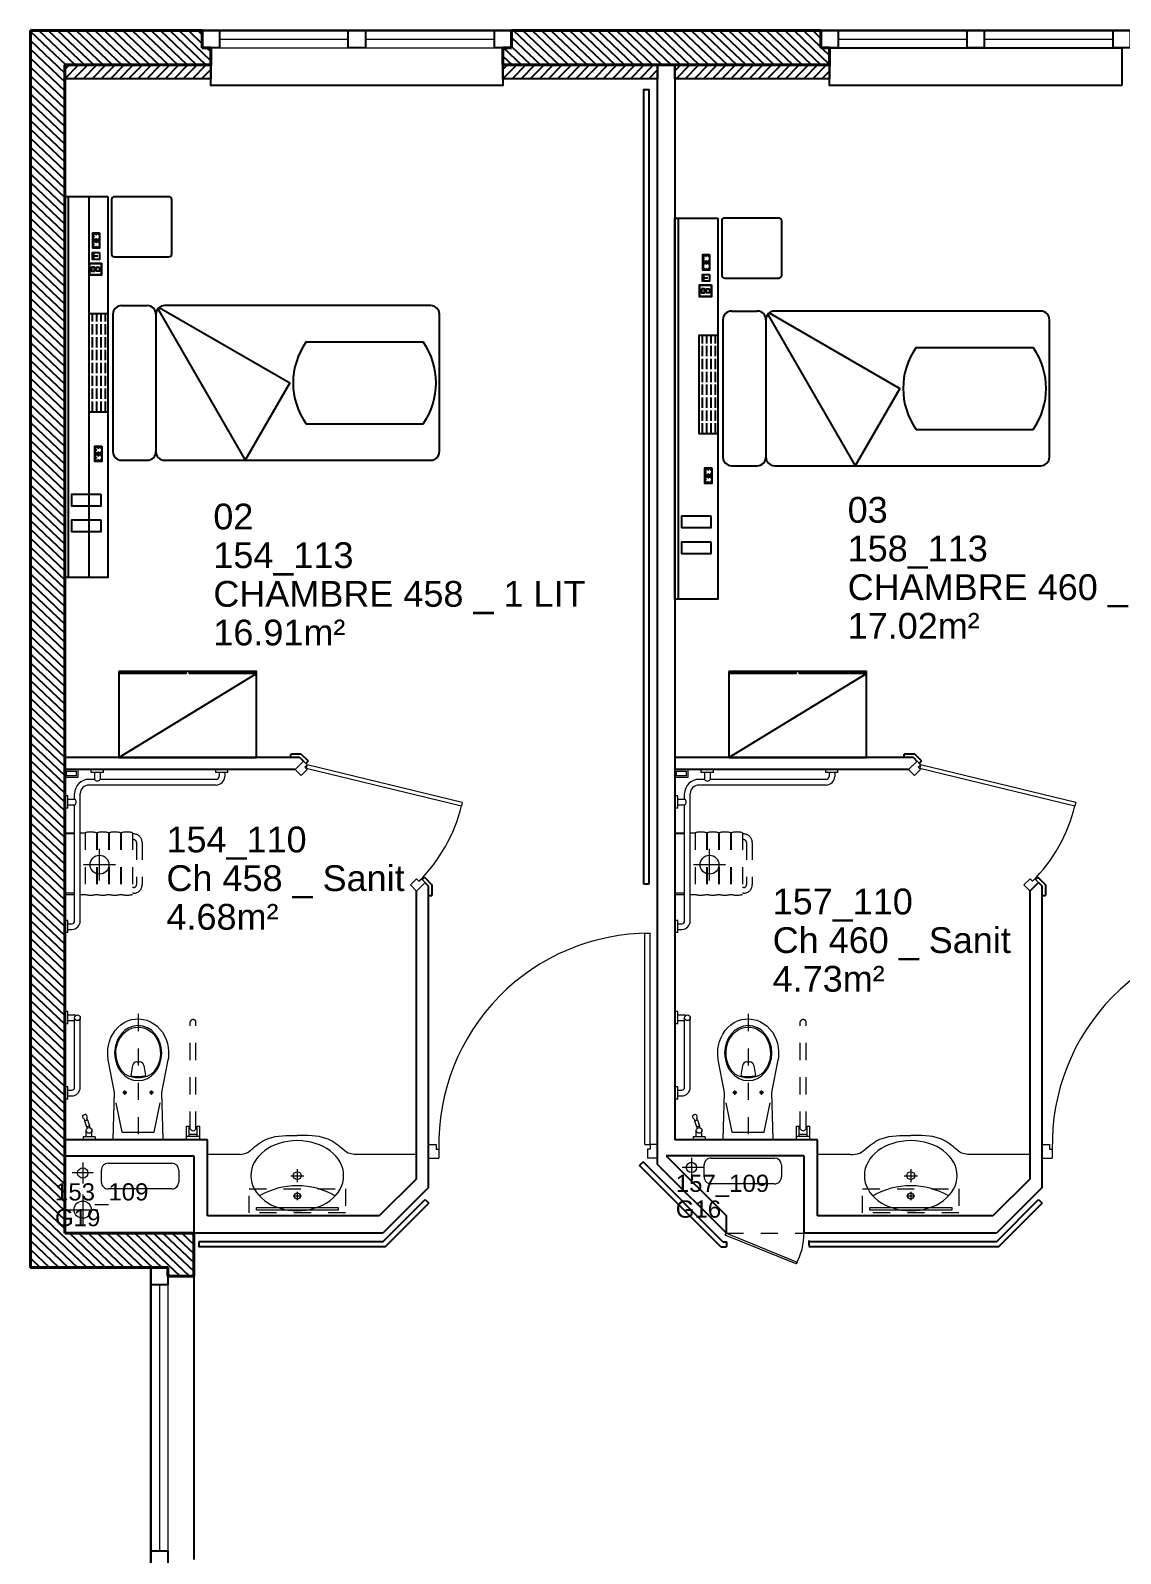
# Model space of a CAD drawing. Header units: metres. Extents: x -8 to 211, y -5 to 116.
# Drawn here: x 152.5 to 158.84, y 107.08 to 115.95 of the extents above; entities that cross this region are included whole.
import ezdxf

# ---------------------------------------------------------------- set-up
doc = ezdxf.new("R2010")
doc.units = ezdxf.units.M
doc.header["$LTSCALE"] = 0.6
doc.header["$MEASUREMENT"] = 0
for name, pattern in [('CACHÉ', [0.25, 0.125, -0.125]), ('CONTINU', [0]), ('HIDDEN2', [0.1875, 0.125, -0.0625])]:
    doc.linetypes.add(name, pattern=pattern)
doc.layers.get('0').update_dxf_attribs({"linetype": 'CONTINUOUS'})
for name, color, linetype in [('009 main courante', 181, 'CONTINUOUS'), ('400 Lits', 150, 'CONTINUOUS'), ('A_EQMP', 142, 'CONTINUOUS'), ('A_Etiqu_Gaine', 8, 'CONTINUOUS'), ('A_Etiqu_Gaine_ancien', 8, 'CONTINUOUS'), ('A_Etiqu_Gaine_code', 8, 'CONTINUOUS'), ('A_Etiqu_Local', 8, 'CONTINUOUS'), ('A_Etiqu_Local_ancien', 8, 'CONTINUOUS'), ('A_HACH_CLOIS', 7, 'CONTINU'), ('A_HACH_STRUC', 7, 'CONTINUOUS'), ('A_MUR_CLOIS', 8, 'CONTINU'), ('A_MURS_ALÈG', 7, 'CONTINU')]:
    doc.layers.add(name, color=color, linetype=linetype)
for name, color, linetype, lineweight in [('A_CHASS', 4, 'CONTINU', 0), ('A_MURS_STRU', 7, 'CONTINU', 40), ('A_PORTE', 8, 'CONTINU', 0), ('A_SANI', 5, 'CONTINU', 0), ('CONTOUR', 54, 'CONTINUOUS', 30)]:
    doc.layers.add(name, color=color, linetype=linetype, lineweight=lineweight)
doc.styles.add('Attribut', font='arial.ttf')

# ---------------------------------------------------------------- blocks, each defined once
blk = doc.blocks.new('A_Etiqu_Local')
at = {"style": 'Attribut', "flags": 1}
for tag, p in [('CODE_HOPITAL', (-0.4463, 1.632)), ('CODE_SITE', (-0.4463, 1.407)), ('CODE_BATIMENT', (-0.4463, 1.182)), ('CODE_SECTEUR', (-0.4463, 0.957)), ('CODE_ETAGE', (-0.4463, 0.732)), ('NOM_NORMALISE', (-0.4463, -0.843)), ('SECTEUR_ACTIVITE', (-0.4463, -1.068)), ('SOUS_SECTEUR_ACTIVITE', (-0.4463, -1.293)), ('VOLUME', (-0.4463, -1.518)), ('SERVICE', (-0.4463, -1.743)), ('CODE_UG', (-0.4463, -1.968)), ('CODE_UA', (-0.4463, -2.193)), ('CODE_POLE', (-0.4463, -2.418)), ('OCCUPANT_EXTERNE', (-0.4463, -2.643)), ('DISPONIBILITE', (-0.4463, -2.868)), ('ACCES_HANDICAPES', (-0.4463, -3.093)), ('NATURE_SOL', (-0.4463, -3.318)), ('RISQUE_LABORATOIRE', (-0.4463, -3.543)), ('AMIANTE', (-0.4463, -3.768))]:
    blk.add_attdef(tag, p, '', height=0.15, dxfattribs=at)
at = {"layer": 'A_Etiqu_Local', "style": 'Attribut'}
for tag, p in [('CODE_PIECE', (-0.4463, 0.282)), ('NOM_USAGE', (-0.4463, 0.057)), ('SURFACE', (-0.4463, -0.168))]:
    blk.add_attdef(tag, p, '', height=0.15, dxfattribs=at)
at = {"layer": 'A_Etiqu_Local_ancien', "style": 'Attribut'}
blk.add_attdef('CODE_PIECE_ANCIEN', (-0.4463, 0.507), '', height=0.15, dxfattribs=at)
blk = doc.blocks.new('A_Etiqu_Gaine')
at = {"style": 'Attribut', "flags": 1}
for tag, p in [('CODE_HOPITAL', (-0.4323, 0.8651)), ('CODE_SITE', (-0.4323, 0.7151)), ('CODE_BATIMENT', (-0.4323, 0.5651)), ('CODE_SECTEUR', (-0.4323, 0.4151)), ('CODE_ETAGE', (-0.4323, 0.2651)), ('NOM_NORMALISE', (-0.4323, -0.3349)), ('SECTEUR_ACTIVITE', (-0.4323, -0.4849)), ('SOUS_SECTEUR_ACTIVITE', (-0.4323, -0.6349)), ('SURFACE', (-0.4323, -0.7849)), ('CODE_UG', (-0.4323, -0.9349)), ('CODE_POLE', (-0.4323, -1.0849)), ('AMIANTE', (-0.4323, -1.2349))]:
    blk.add_attdef(tag, p, '', height=0.1, dxfattribs=at)
at = {"layer": 'A_Etiqu_Gaine', "style": 'Attribut'}
blk.add_attdef('NOM_USAGE', (-0.4323, -0.1849), '', height=0.1, dxfattribs=at)
at = {"layer": 'A_Etiqu_Gaine_ancien', "style": 'Attribut'}
blk.add_attdef('CODE_PIECE_ANCIEN', (-0.4323, 0.1151), '', height=0.1, dxfattribs=at)
at = {"layer": 'A_Etiqu_Gaine_code', "style": 'Attribut'}
blk.add_attdef('CODE_PIECE', (-0.4323, -0.0349), '', height=0.1, dxfattribs=at)

msp = doc.modelspace()

# ---------------------------------------------------------------- hatches: boundary and pattern name
at = {"layer": 'A_EQMP'}
h = msp.add_hatch(dxfattribs=at)
h.set_pattern_fill('ACAD_ISO02W100', color=8, scale=0.005, angle=270, style=0)
h.set_pattern_definition([(270, (153.283713, 117.387087), (-0.025, 5e-18), [0.06, -0.015])])
h.paths.add_polyline_path([(152.8395, 113.7276), (152.8395, 114.2976), (152.9495, 114.2976), (152.9495, 113.7276)])
h = msp.add_hatch(dxfattribs=at)
h.set_pattern_fill('ACAD_ISO02W100', color=8, scale=0.005, angle=270, style=0)
h.set_pattern_definition([(270, (156.833712, 117.25997), (-0.025, 5e-18), [0.06, -0.015])])
h.paths.add_polyline_path([(156.3895, 113.6004), (156.3895, 114.1704), (156.4995, 114.1704), (156.4995, 113.6004)])
at = {"layer": 'A_HACH_CLOIS'}
h = msp.add_hatch(dxfattribs=at)
h.set_pattern_fill('ANSI31', color=8, scale=0.3, style=0)
h.set_pattern_definition([(45, (152.699533, 115.665665), (-0.0265165, 0.0265165), [])])
h.paths.add_polyline_path([(153.5493, 115.7457), (152.6995, 115.7457), (152.6995, 115.6657), (153.5493, 115.6657)])
h = msp.add_hatch(dxfattribs=at)
h.set_pattern_fill('ANSI31', color=8, scale=0.3, style=0)
h.set_pattern_definition([(45, (155.24932, 115.665665), (-0.0265165, 0.0265165), [])])
h.paths.add_polyline_path([(156.1495, 115.7457), (155.2493, 115.7457), (155.2493, 115.6657), (156.1495, 115.6657)])
h.paths.add_polyline_path([(157.15, 115.7457), (156.2498, 115.7457), (156.2498, 115.6657), (157.15, 115.6657)])
at = {"layer": 'A_HACH_STRUC', "linetype": 'Continuous'}
h = msp.add_hatch(dxfattribs=at)
h.set_pattern_fill('ANSI31', color=8, scale=0.3, angle=-88.5553, style=0)
h.set_pattern_definition([(316.4447, (152.499533, 108.696184), (0.02583954, 0.02717661), [])])
h.paths.add_polyline_path([(152.6995, 115.7457), (153.5493, 115.7457), (153.5493, 115.8457), (153.4993, 115.8457), (153.4993, 115.9462), (152.4995, 115.9462), (152.4995, 108.7462), (153.1999, 108.7462), (153.1999, 108.7462), (153.2999, 108.7462), (153.2999, 108.6962), (153.4495, 108.6962), (153.4495, 108.9462), (152.6995, 108.9462)])
h = msp.add_hatch(dxfattribs=at)
h.set_pattern_fill('ANSI31', color=8, scale=0.3, angle=-88.5553, style=0)
h.set_pattern_definition([(316.4447, (155.249036, 115.74566), (0.02583954, 0.0271766), [])])
h.paths.add_polyline_path([(157.1, 115.9457), (155.2993, 115.9457), (155.2993, 115.8457), (155.249, 115.8457), (155.249, 115.7457), (157.15, 115.7457), (157.15, 115.8457), (157.1, 115.8457)])

# ---------------------------------------------------------------- linework, layer by layer
at = {"layer": '009 main courante', "color": 8, "linetype": 'Continuous'}
for p, q in [((156.099, 110.978), (156.069, 110.978)), ((156.043, 109.3396), (156.0642, 109.3608)), ((156.5164, 108.8662), (156.043, 109.3396)), ((156.5289, 108.8962), (156.0642, 109.3608)), ((154.5507, 108.8962), (154.7958, 109.1414)), ((154.7958, 109.1414), (154.8171, 109.1202)), ((158.1209, 108.8962), (158.3661, 109.1414)), ((158.3661, 109.1414), (158.3873, 109.1202)), ((154.5631, 108.8662), (154.8171, 109.1202)), ((158.1334, 108.8662), (158.3873, 109.1202)), ((153.48, 108.8962), (153.4799, 108.8662)), ((154.5507, 108.8962), (153.48, 108.8962)), ((156.5289, 108.8962), (156.5495, 108.8962)), ((156.5495, 108.8962), (156.5495, 108.8662)), ((157.03, 108.9042), (157.0299, 108.8742)), ((158.1209, 108.8962), (157.03, 108.8962)), ((154.5631, 108.8662), (153.4799, 108.8662)), ((156.5164, 108.8662), (156.5495, 108.8662)), ((158.1334, 108.8662), (157.0299, 108.8662))]:
    msp.add_line(p, q, dxfattribs=at)
for points in [[(155.2493, 115.8457), (155.2493, 115.6257), (153.5493, 115.6257), (153.5493, 115.8457)], [(156.069, 110.978), (156.069, 115.6031), (156.099, 115.6031), (156.099, 110.978)]]:
    msp.add_lwpolyline(points, dxfattribs=at)
msp.add_lwpolyline([(158.85, 115.6257), (157.15, 115.6257), (157.15, 115.8457), (158.85, 115.8457)], close=True, dxfattribs=at)
at = {"layer": '400 Lits', "color": 8, "linetype": 'Continuous'}
for p, q in [((152.9794, 114.2949), (152.9794, 113.4949)), ((153.0294, 114.3449), (153.1794, 114.3449)), ((153.2294, 114.2949), (153.2294, 113.4949)), ((153.2294, 114.2949), (153.2294, 113.4949)), ((153.2294, 114.2949), (153.2294, 113.4949)), ((153.2403, 114.326), (153.7491, 113.4449)), ((153.2483, 114.334), (154.0089, 113.8948)), ((154.8294, 114.3449), (153.2792, 114.3449)), ((154.8794, 113.4949), (154.8794, 114.2949)), ((156.5796, 114.3131), (156.7295, 114.3131)), ((156.7904, 114.2942), (157.2992, 113.4131)), ((156.7984, 114.3022), (157.559, 113.8631)), ((158.3795, 114.3131), (156.8293, 114.3131)), ((156.5296, 114.2631), (156.5296, 113.4631)), ((156.7795, 114.2631), (156.7796, 113.4631)), ((156.7796, 114.2631), (156.7796, 113.4631)), ((156.7796, 114.2631), (156.7796, 113.4631)), ((158.4295, 113.4631), (158.4296, 114.2631)), ((154.1034, 114.1334), (154.7849, 114.1334)), ((157.6535, 114.1016), (158.3351, 114.1016)), ((154.0089, 113.8948), (153.7491, 113.4449)), ((157.559, 113.8631), (157.2992, 113.4131)), ((154.1034, 113.6563), (154.7849, 113.6563)), ((157.6535, 113.6245), (158.3351, 113.6245)), ((153.0294, 113.4449), (153.1794, 113.4449)), ((153.2792, 113.4449), (154.8294, 113.4449)), ((156.5796, 113.4131), (156.7295, 113.4131)), ((156.8293, 113.4131), (158.3795, 113.4131))]:
    msp.add_line(p, q, dxfattribs=at)
for centre, radius, start, end in [((153.0294, 114.2949), 0.05, 90.00177, 180.00166), ((153.1794, 114.2949), 0.05, 359.99834, 89.99823), ((153.2794, 114.2949), 0.05, 90.00177, 180.00166), ((154.8294, 114.2949), 0.05, 0.00168, 90.00176), ((156.5796, 114.2631), 0.05, 90.00177, 180.00166), ((156.7295, 114.2631), 0.05, 359.99834, 89.99823), ((156.8296, 114.2631), 0.05, 90.00177, 180.00166), ((158.3796, 114.2631), 0.05, 0.00168, 90.00176), ((154.4441, 113.8949), 0.416, 145.00777, 214.99254), ((154.4441, 113.8949), 0.416, 325.00791, 34.99193), ((157.9943, 113.8631), 0.416, 145.00777, 214.99254), ((157.9943, 113.8631), 0.416, 325.00791, 34.99193), ((153.0294, 113.4949), 0.05, 180.00168, 270.00176), ((153.1794, 113.4949), 0.05, 269.99824, 359.99832), ((153.2794, 113.4949), 0.05, 180.00168, 270.00176), ((154.8294, 113.4949), 0.05, 270.00168, 0.00176), ((156.5796, 113.4631), 0.05, 180.00225, 270.00233), ((156.7295, 113.4631), 0.05, 269.99824, 359.99832), ((156.8296, 113.4631), 0.05, 180.00225, 270.00233), ((158.3795, 113.4631), 0.05, 270.00168, 0.00176)]:
    msp.add_arc(centre, radius, start, end, dxfattribs=at)
at = {"layer": 'A_CHASS', "color": 8, "linetype": 'Continuous'}
for p, q in [((155.1993, 115.9456), (153.5993, 115.9457)), ((153.5993, 115.8957), (154.3493, 115.8957)), ((154.4493, 115.8957), (155.1993, 115.8957)), ((158.8, 115.9457), (157.2, 115.9457)), ((157.2, 115.8957), (157.95, 115.8957)), ((158.05, 115.8957), (158.8, 115.8957)), ((153.5993, 115.8457), (155.1993, 115.8457)), ((157.2, 115.8457), (158.8, 115.8457)), ((153.1999, 108.6462), (153.1999, 106.9962)), ((153.2499, 108.6462), (153.2499, 107.0962)), ((153.2999, 108.6462), (153.2999, 107.0962))]:
    msp.add_line(p, q, dxfattribs=at)
at = {"layer": 'A_EQMP', "color": 8}
for p, q in [((152.7195, 114.9804), (152.7195, 112.7632)), ((152.8395, 114.9804), (152.8395, 112.7632)), ((156.2695, 114.8533), (156.2695, 112.6361)), ((152.8619, 114.7238), (152.9019, 114.7238)), ((152.8668, 114.6499), (152.8668, 114.6165)), ((156.4119, 114.5967), (156.4519, 114.5967)), ((156.4168, 114.5227), (156.4168, 114.4894)), ((152.8745, 113.4821), (152.9145, 113.4821)), ((156.4245, 113.3549), (156.4645, 113.3549)), ((153.0143, 111.7146), (153.8143, 112.2046)), ((156.5643, 111.7146), (157.3643, 112.2046))]:
    msp.add_line(p, q, dxfattribs=at)
for points in [[(152.9495, 114.9804), (152.9495, 112.7632), (152.6995, 112.7632), (152.6995, 114.9804)], [(156.4995, 114.8533), (156.4995, 112.6361), (156.2495, 112.6361), (156.2495, 114.8533)], [(152.9019, 114.7688), (152.9019, 114.6788), (152.8619, 114.6788), (152.8619, 114.7688)], [(152.9011, 114.6537), (152.9011, 114.6137), (152.8611, 114.6137), (152.8611, 114.6537)], [(156.4519, 114.6417), (156.4519, 114.5517), (156.4119, 114.5517), (156.4119, 114.6417)], [(152.9134, 114.5926), (152.9134, 114.5226), (152.8434, 114.5226), (152.8434, 114.5926)], [(152.9114, 114.5906), (152.9114, 114.5246), (152.8454, 114.5246), (152.8454, 114.5906)], [(152.8556, 114.5689), (152.8556, 114.5462), (152.8729, 114.5462), (152.8729, 114.5689)], [(152.9012, 114.5689), (152.9012, 114.5462), (152.884, 114.5462), (152.884, 114.5689)], [(156.4634, 114.4654), (156.4634, 114.3954), (156.3934, 114.3954), (156.3934, 114.4654)], [(156.4614, 114.4634), (156.4614, 114.3974), (156.3954, 114.3974), (156.3954, 114.4634)], [(156.4511, 114.5266), (156.4511, 114.4866), (156.4111, 114.4866), (156.4111, 114.5266)], [(156.4056, 114.4417), (156.4056, 114.4191), (156.4229, 114.4191), (156.4229, 114.4417)], [(156.4512, 114.4417), (156.4512, 114.4191), (156.434, 114.4191), (156.434, 114.4417)], [(152.9145, 113.5271), (152.9145, 113.4371), (152.8745, 113.4371), (152.8745, 113.5271)], [(156.4645, 113.3999), (156.4645, 113.3099), (156.4245, 113.3099), (156.4245, 113.3999)], [(152.9095, 113.2481), (152.9095, 113.1781), (152.7395, 113.1781), (152.7395, 113.2481)], [(152.9095, 113.0981), (152.9095, 113.0281), (152.7395, 113.0281), (152.7395, 113.0981)], [(156.4595, 113.1209), (156.4595, 113.0509), (156.2895, 113.0509), (156.2895, 113.1209)], [(156.4595, 112.9709), (156.4595, 112.9009), (156.2895, 112.9009), (156.2895, 112.9709)], [(153.0143, 112.2146), (153.0143, 111.7146), (153.8143, 111.7146), (153.8143, 112.2146)], [(156.5643, 112.2146), (156.5643, 111.7146), (157.3643, 111.7146), (157.3643, 112.2146)]]:
    msp.add_lwpolyline(points, close=True, dxfattribs=at)
for points in [[(153.3213, 114.6462), (153.3213, 114.9609, 0.414214), (153.3037, 114.9786), (152.9889, 114.9786, 0.414214), (152.9713, 114.9609), (152.9713, 114.6462, 0.414214), (152.9889, 114.6286), (153.3037, 114.6286, 0.414214)], [(156.8723, 114.5221), (156.8723, 114.8368, 0.414214), (156.8547, 114.8545), (156.5399, 114.8545, 0.414214), (156.5223, 114.8368), (156.5223, 114.5221, 0.414214), (156.5399, 114.5045), (156.8547, 114.5045, 0.414214)]]:
    msp.add_lwpolyline(points, format="xyb", close=True, dxfattribs=at)
for points in [[(152.8668, 114.6338), (152.8915, 114.6338)], [(156.4168, 114.5067), (156.4415, 114.5067)], [(152.9495, 114.2976), (152.8395, 114.2976)], [(156.4995, 114.1704), (156.3895, 114.1704), (156.3895, 113.6004), (156.4995, 113.6004)], [(152.8395, 113.7276), (152.9495, 113.7276)], [(153.4043, 112.2146), (153.4043, 112.2046), (153.0143, 112.2046)], [(153.8143, 112.2046), (153.4243, 112.2046), (153.4243, 112.2146)], [(156.9543, 112.2146), (156.9543, 112.2046), (156.5643, 112.2046)], [(157.3643, 112.2046), (156.9743, 112.2046), (156.9743, 112.2146)]]:
    msp.add_lwpolyline(points, dxfattribs=at)
for centre, radius in [((152.8819, 114.7463), 0.02), ((152.8819, 114.7013), 0.02), ((152.8683, 114.7466), 0.000725), ((152.8819, 114.7581), 0.000725), ((152.8819, 114.7329), 0.000725), ((152.8683, 114.7016), 0.000725), ((152.8819, 114.7131), 0.000725), ((152.8819, 114.6879), 0.000725), ((156.4319, 114.6192), 0.02), ((156.4319, 114.631), 0.000725), ((156.4319, 114.5742), 0.02), ((156.4183, 114.6195), 0.000725), ((156.4183, 114.5745), 0.000725), ((156.4319, 114.6058), 0.000725), ((156.4319, 114.586), 0.000725), ((156.4319, 114.5608), 0.000725), ((152.8945, 113.5046), 0.02), ((152.8945, 113.4596), 0.02), ((152.881, 113.5048), 0.000725), ((152.8945, 113.5163), 0.000725), ((152.8945, 113.4912), 0.000725), ((152.881, 113.4598), 0.000725), ((152.8945, 113.4713), 0.000725), ((152.8945, 113.4462), 0.000725), ((156.4445, 113.3774), 0.02), ((156.4445, 113.3892), 0.000725), ((156.4445, 113.3324), 0.02), ((156.431, 113.3777), 0.000725), ((156.431, 113.3327), 0.000725), ((156.4445, 113.364), 0.000725), ((156.4445, 113.3442), 0.000725), ((156.4445, 113.319), 0.000725)]:
    msp.add_circle(centre, radius, dxfattribs=at)
at = {"layer": 'A_MUR_CLOIS', "color": 8, "linetype": 'Continuous'}
for p, q in [((156.2495, 115.7457), (156.1495, 115.7457)), ((154.0673, 111.7146), (152.6995, 111.7146)), ((154.0756, 111.7346), (154.0138, 111.7346)), ((154.0138, 111.7146), (154.0138, 111.7346)), ((154.0673, 111.7146), (154.0882, 111.6938)), ((154.0756, 111.7346), (154.1154, 111.6948)), ((157.6376, 111.7146), (156.2495, 111.7146)), ((157.5841, 111.7146), (157.5841, 111.7346)), ((157.6459, 111.7346), (157.5841, 111.7346)), ((157.6376, 111.7146), (157.6585, 111.6938)), ((157.6459, 111.7346), (157.6857, 111.6948)), ((154.0383, 111.6446), (152.6995, 111.6446)), ((154.1012, 111.6807), (154.1154, 111.6948)), ((157.6093, 111.6446), (156.2495, 111.6446)), ((157.6715, 111.6807), (157.6857, 111.6948)), ((154.7924, 111.0178), (154.7782, 111.0037)), ((154.7924, 111.0178), (154.8361, 110.9741)), ((158.3627, 111.0178), (158.3485, 111.0037)), ((158.3627, 111.0178), (158.4064, 110.9741)), ((154.7461, 109.263), (154.7461, 110.9368)), ((154.7953, 110.9866), (154.8161, 110.9658)), ((154.8161, 109.2116), (154.8161, 110.9658)), ((154.8161, 110.9123), (154.8361, 110.9123)), ((154.8361, 110.9741), (154.8361, 110.9123)), ((158.3161, 110.9372), (158.3656, 110.9866)), ((158.3161, 110.9372), (158.3164, 110.9368)), ((158.3164, 109.263), (158.3164, 110.9368)), ((158.3656, 110.9866), (158.3864, 110.9658)), ((158.3864, 109.2116), (158.3864, 110.9658)), ((158.3864, 110.9123), (158.4064, 110.9123)), ((158.4064, 110.9741), (158.4064, 110.9123)), ((153.5295, 109.4893), (152.6995, 109.4893)), ((153.5295, 109.0462), (153.5295, 109.4893)), ((157.0795, 109.4893), (156.2495, 109.4893)), ((157.0795, 109.0462), (157.0795, 109.4893)), ((152.6995, 109.3962), (153.4495, 109.3962)), ((153.4495, 109.3962), (153.4495, 108.9462)), ((156.1495, 109.3462), (156.5495, 108.9462)), ((156.9995, 109.3962), (156.1998, 109.3962)), ((156.1998, 109.3962), (156.5495, 109.0465)), ((156.9995, 109.3962), (156.9995, 108.9462)), ((154.7461, 109.263), (154.5293, 109.0462)), ((158.3164, 109.263), (158.0996, 109.0462)), ((154.8161, 109.2116), (154.5507, 108.9462)), ((158.3864, 109.2116), (158.1209, 108.9462)), ((154.5293, 109.0462), (153.5295, 109.0462)), ((156.5495, 108.9462), (156.5495, 109.0465)), ((158.0996, 109.0462), (157.0795, 109.0462)), ((154.5507, 108.9462), (153.4495, 108.9462)), ((158.1209, 108.9462), (156.9995, 108.9462))]:
    msp.add_line(p, q, dxfattribs=at)
for points in [[(153.5993, 115.8457), (153.4993, 115.8457), (153.4993, 115.9457), (153.5993, 115.9457)], [(154.4493, 115.8457), (154.3493, 115.8457), (154.3493, 115.9457), (154.4493, 115.9457)], [(155.2993, 115.8457), (155.1993, 115.8457), (155.1993, 115.9456), (155.2993, 115.9456)], [(157.2, 115.8457), (157.1, 115.8457), (157.1, 115.9457), (157.2, 115.9457)], [(158.05, 115.8457), (157.95, 115.8457), (157.95, 115.9457), (158.05, 115.9457)], [(158.9, 115.8457), (158.8, 115.8457), (158.8, 115.9457), (158.9, 115.9457)], [(153.1999, 108.6462), (153.1999, 108.7462), (153.2999, 108.7462), (153.2999, 108.6462)], [(153.1999, 106.9962), (153.1999, 107.0962), (153.2999, 107.0962), (153.2999, 106.9962)]]:
    msp.add_lwpolyline(points, close=True, dxfattribs=at)
at = {"layer": 'A_MUR_CLOIS', "color": 8}
for points in [[(153.5493, 115.6657), (152.6995, 115.6657), (152.6995, 115.7457), (153.5493, 115.7457)], [(156.1495, 115.6657), (155.2493, 115.6657), (155.2493, 115.7457), (156.1495, 115.7457)], [(157.15, 115.6657), (156.2498, 115.6657), (156.2498, 115.7457), (157.15, 115.7457)]]:
    msp.add_lwpolyline(points, close=True, dxfattribs=at)
at = {"layer": 'A_MUR_CLOIS', "color": 8, "linetype": 'Continuous'}
for points in [[(156.1495, 109.4962), (156.1495, 115.7457)], [(156.2495, 115.7457), (156.2495, 109.4893)], [(156.1495, 109.3462), (156.1495, 109.4823), (156.1495, 109.4962)]]:
    msp.add_lwpolyline(points, dxfattribs=at)
at = {"layer": 'A_MURS_ALÈG', "color": 8, "ltscale": 200}
msp.add_line((153.4499, 108.6962), (153.4499, 107.0462), dxfattribs=at)
at = {"layer": 'A_MURS_STRU', "color": 8, "linetype": 'Continuous'}
for p, q in [((152.4995, 108.7462), (152.4995, 115.9462)), ((152.4995, 115.9462), (153.4993, 115.9462)), ((152.6995, 115.7457), (152.6995, 108.9462)), ((152.6995, 108.9462), (153.4495, 108.9462)), ((153.4495, 108.9462), (153.4495, 108.6962)), ((152.4995, 108.7462), (153.2995, 108.7462)), ((153.2995, 108.7462), (153.2995, 108.6962)), ((153.2999, 108.6962), (153.4499, 108.6962))]:
    msp.add_line(p, q, dxfattribs=at)
at = {"layer": 'A_MURS_STRU', "color": 8}
for p, q in [((153.4993, 115.9457), (153.4993, 115.8457)), ((155.2993, 115.8457), (155.2993, 115.9457)), ((157.1, 115.8457), (157.1, 115.9457)), ((153.4993, 115.8457), (153.5493, 115.8457)), ((155.249, 115.8457), (155.2993, 115.8457)), ((157.15, 115.8457), (157.1, 115.8457))]:
    msp.add_line(p, q, dxfattribs=at)
at = {"layer": 'A_MURS_STRU', "color": 8, "linetype": 'Continuous'}
for points in [[(155.2993, 115.9457), (157.1, 115.9457)], [(153.5493, 115.8457), (153.5493, 115.7457), (152.6995, 115.7457)], [(157.15, 115.8457), (157.15, 115.7457), (155.249, 115.7457), (155.249, 115.8457)]]:
    msp.add_lwpolyline(points, dxfattribs=at)
at = {"layer": 'A_PORTE', "color": 8}
for p, q in [((154.1097, 111.6729), (154.1049, 111.6534)), ((154.1049, 111.6534), (155.0079, 111.4325)), ((155.0125, 111.452), (154.1097, 111.6729)), ((157.68, 111.6729), (157.6752, 111.6534)), ((157.6752, 111.6534), (158.5782, 111.4325)), ((158.5828, 111.452), (157.68, 111.6729)), ((155.0125, 111.452), (155.0078, 111.4325)), ((158.5828, 111.452), (158.5781, 111.4325)), ((156.0756, 109.4623), (156.0756, 110.6923)), ((156.0756, 110.6923), (156.1056, 110.6923)), ((156.1056, 109.4623), (156.1056, 110.6923)), ((156.0756, 109.4623), (156.1056, 109.4623))]:
    msp.add_line(p, q, dxfattribs=at)
at = {"layer": 'A_PORTE', "color": 8, "linetype": 'Continuous'}
for p, q in [((154.8161, 109.4623), (154.86, 109.4623)), ((154.8161, 109.3823), (154.8161, 109.4623)), ((154.86, 109.4623), (154.86, 109.4345)), ((154.86, 109.4345), (154.876, 109.4345)), ((154.876, 109.4345), (154.876, 109.3823)), ((156.1056, 109.4345), (156.0896, 109.4345)), ((156.0896, 109.4345), (156.0896, 109.3823)), ((156.1495, 109.4623), (156.1056, 109.4623)), ((156.1056, 109.4623), (156.1056, 109.4345)), ((158.3864, 109.382), (158.3864, 109.462)), ((158.3864, 109.462), (158.4303, 109.462)), ((158.4303, 109.462), (158.4303, 109.4342)), ((158.4303, 109.4342), (158.4463, 109.4342)), ((158.4463, 109.4342), (158.4463, 109.382)), ((154.8161, 109.3823), (154.876, 109.3823)), ((156.1495, 109.3823), (156.0896, 109.3823)), ((158.3864, 109.382), (158.4463, 109.382)), ((156.5432, 108.9352), (156.5495, 108.9462)), ((156.9546, 108.7669), (156.5432, 108.9352)), ((156.5495, 108.9462), (156.9609, 108.7778)), ((156.9609, 108.7778), (156.9546, 108.7669))]:
    msp.add_line(p, q, dxfattribs=at)
at = {"layer": 'A_PORTE', "color": 8, "linetype": 'CACHÉ'}
msp.add_line((156.5495, 108.9462), (156.9995, 108.9461), dxfattribs=at)
at = {"layer": 'A_PORTE', "color": 8}
for points in [[(154.0885, 111.6941), (154.1097, 111.6729), (154.0955, 111.6587), (154.1097, 111.6446), (154.0743, 111.6092), (154.039, 111.6446), (154.0885, 111.6941)], [(157.6588, 111.6941), (157.68, 111.6729), (157.6658, 111.6587), (157.68, 111.6446), (157.6446, 111.6092), (157.6093, 111.6446), (157.6588, 111.6941)], [(154.7461, 111.0082), (154.7602, 110.994), (154.7744, 111.0082), (154.7956, 110.987), (154.7461, 110.9375), (154.7107, 110.9728), (154.7461, 111.0082)], [(158.3164, 111.0082), (158.3305, 110.994), (158.3447, 111.0082), (158.3659, 110.987), (158.3164, 110.9375), (158.281, 110.9728), (158.3164, 111.0082)]]:
    msp.add_lwpolyline(points, dxfattribs=at)
for centre, radius, start, end in [((154.0955, 111.6587), 0.94, 315, 346.07535), ((157.6658, 111.6587), 0.94, 315, 346.07535), ((159.6759, 109.462), 1.23, 90, 181.29426)]:
    msp.add_arc(centre, radius, start, end, dxfattribs=at)
at = {"layer": 'A_PORTE', "color": 8, "linetype": 'Continuous'}
for centre, radius, start, end in [((156.1056, 109.4623), 1.23, 90, 181.29426), ((156.6631, 108.9352), 0.3366, 330.00002, 1.85964)]:
    msp.add_arc(centre, radius, start, end, dxfattribs=at)
at = {"layer": 'A_SANI', "color": 8, "linetype": 'Continuous'}
for p, q in [((152.6996, 111.5977), (152.6996, 111.6446)), ((152.6996, 111.6446), (152.7746, 111.6446)), ((152.7096, 111.6077), (152.7096, 111.6346)), ((152.7096, 111.6346), (152.7646, 111.6346)), ((152.7646, 111.6346), (152.7646, 111.6077)), ((152.7746, 111.6446), (152.7746, 111.5977)), ((152.924, 111.6446), (152.8533, 111.6446)), ((152.8533, 111.6278), (152.8533, 111.6446)), ((152.924, 111.6278), (152.8533, 111.6278)), ((152.8721, 111.6278), (152.8721, 111.5876)), ((152.9051, 111.6278), (152.9051, 111.5876)), ((152.924, 111.6278), (152.924, 111.6446)), ((153.578, 111.6278), (153.578, 111.6446)), ((153.6487, 111.6278), (153.578, 111.6278)), ((153.5969, 111.6278), (153.5969, 111.6046)), ((153.6299, 111.6278), (153.6299, 111.6046)), ((153.6487, 111.6278), (153.6487, 111.6446)), ((156.2496, 111.5977), (156.2496, 111.6446)), ((156.2496, 111.6446), (156.3246, 111.6446)), ((156.2596, 111.6077), (156.2596, 111.6346)), ((156.2596, 111.6346), (156.3146, 111.6346)), ((156.3146, 111.6346), (156.3146, 111.6077)), ((156.3246, 111.6446), (156.3246, 111.5977)), ((156.474, 111.6446), (156.4033, 111.6446)), ((156.4033, 111.6278), (156.4033, 111.6446)), ((156.474, 111.6278), (156.4033, 111.6278)), ((156.4221, 111.6278), (156.4221, 111.5876)), ((156.4551, 111.6278), (156.4551, 111.5876)), ((156.474, 111.6278), (156.474, 111.6446)), ((157.128, 111.6278), (157.128, 111.6446)), ((157.1987, 111.6278), (157.128, 111.6278)), ((157.1469, 111.6278), (157.1469, 111.6046)), ((157.1799, 111.6278), (157.1799, 111.6046)), ((157.1987, 111.6278), (157.1987, 111.6446)), ((152.7746, 111.5977), (152.6996, 111.5977)), ((152.7646, 111.6077), (152.7096, 111.6077)), ((152.8721, 111.5876), (152.8396, 111.5876)), ((153.5799, 111.5546), (152.8396, 111.5546)), ((153.5799, 111.5876), (152.9051, 111.5876)), ((156.3246, 111.5977), (156.2496, 111.5977)), ((156.3146, 111.6077), (156.2596, 111.6077)), ((156.4221, 111.5876), (156.3896, 111.5876)), ((157.1299, 111.5546), (156.3896, 111.5546)), ((157.1299, 111.5876), (156.4551, 111.5876)), ((152.6996, 111.4202), (152.6996, 111.4909)), ((152.7164, 111.4909), (152.6996, 111.4909)), ((152.7164, 111.4202), (152.7164, 111.4909)), ((152.7164, 111.4721), (152.7566, 111.4721)), ((152.7164, 111.4391), (152.7566, 111.4391)), ((152.7566, 111.4721), (152.7566, 111.5046)), ((152.7566, 110.7643), (152.7566, 111.4391)), ((152.7896, 110.7643), (152.7896, 111.5046)), ((156.2496, 111.4202), (156.2496, 111.4909)), ((156.2664, 111.4909), (156.2496, 111.4909)), ((156.2664, 111.4202), (156.2664, 111.4909)), ((156.2664, 111.4721), (156.3066, 111.4721)), ((156.2664, 111.4391), (156.3066, 111.4391)), ((156.3066, 111.4721), (156.3066, 111.5046)), ((156.3066, 110.7643), (156.3066, 111.4391)), ((156.3396, 110.7643), (156.3396, 111.5046)), ((152.7164, 111.4202), (152.6996, 111.4202)), ((156.2664, 111.4202), (156.2496, 111.4202)), ((152.9013, 110.9985), (152.9013, 111.183)), ((156.4513, 110.9985), (156.4513, 111.183)), ((152.9935, 111.0907), (152.809, 111.0907)), ((156.5435, 111.0907), (156.359, 111.0907)), ((152.7164, 110.7662), (152.6996, 110.7662)), ((152.7164, 110.6955), (152.7164, 110.7662)), ((152.7164, 110.7473), (152.7396, 110.7473)), ((156.2664, 110.7662), (156.2496, 110.7662)), ((156.2664, 110.6955), (156.2664, 110.7662)), ((156.2664, 110.7473), (156.2896, 110.7473)), ((152.7164, 110.6955), (152.6996, 110.6955)), ((152.7164, 110.7143), (152.7396, 110.7143)), ((156.2664, 110.6955), (156.2496, 110.6955)), ((156.2664, 110.7143), (156.2896, 110.7143)), ((152.6995, 110.1646), (152.6995, 110.2353)), ((152.7163, 110.2353), (152.6995, 110.2353)), ((152.7163, 110.1646), (152.7163, 110.2353)), ((152.7163, 110.2164), (152.7565, 110.2164)), ((152.7565, 109.7953), (152.7565, 110.1999)), ((152.7895, 109.7953), (152.7895, 110.1999)), ((156.2495, 110.1646), (156.2495, 110.2353)), ((156.2663, 110.2353), (156.2495, 110.2353)), ((156.2663, 110.1646), (156.2663, 110.2353)), ((156.2663, 110.2164), (156.3065, 110.2164)), ((156.3065, 109.7953), (156.3065, 110.1999)), ((156.3395, 109.7953), (156.3395, 110.1999)), ((152.7163, 110.1646), (152.6995, 110.1646)), ((152.7163, 110.1834), (152.7565, 110.1834)), ((156.2663, 110.1646), (156.2495, 110.1646)), ((156.2663, 110.1834), (156.3065, 110.1834)), ((152.9889, 109.764), (152.9525, 109.9545)), ((153.118, 109.9423), (153.1349, 109.9423)), ((153.2639, 109.764), (153.3004, 109.9545)), ((156.5389, 109.764), (156.5025, 109.9545)), ((156.668, 109.9423), (156.6849, 109.9423)), ((156.8139, 109.764), (156.8504, 109.9545)), ((153.0933, 109.9214), (153.0835, 109.8631)), ((153.1595, 109.9214), (153.1693, 109.8633)), ((156.6433, 109.9214), (156.6335, 109.8631)), ((156.7095, 109.9214), (156.7193, 109.8633)), ((152.7163, 109.7972), (152.6995, 109.7972)), ((152.7163, 109.7264), (152.7163, 109.7972)), ((152.7163, 109.7783), (152.7395, 109.7783)), ((152.9814, 109.4939), (152.9889, 109.764)), ((153.0369, 109.764), (153.0609, 109.764)), ((153.0489, 109.752), (153.0489, 109.776)), ((153.2159, 109.764), (153.1919, 109.764)), ((153.2039, 109.752), (153.2039, 109.776)), ((153.2714, 109.4939), (153.2639, 109.764)), ((156.2663, 109.7972), (156.2495, 109.7972)), ((156.2663, 109.7264), (156.2663, 109.7972)), ((156.2663, 109.7783), (156.2895, 109.7783)), ((156.5314, 109.4939), (156.5389, 109.764)), ((156.5869, 109.764), (156.6109, 109.764)), ((156.5989, 109.752), (156.5989, 109.776)), ((156.7659, 109.764), (156.7419, 109.764)), ((156.7539, 109.752), (156.7539, 109.776)), ((156.8214, 109.4939), (156.8139, 109.764)), ((152.7163, 109.7264), (152.6995, 109.7264)), ((152.7163, 109.7453), (152.7395, 109.7453)), ((153.0333, 109.5347), (152.9991, 109.7046)), ((153.2196, 109.5347), (153.2538, 109.7046)), ((156.2663, 109.7264), (156.2495, 109.7264)), ((156.2663, 109.7453), (156.2895, 109.7453)), ((156.5833, 109.5347), (156.5491, 109.7046)), ((156.7696, 109.5347), (156.8038, 109.7046)), ((152.8134, 109.6075), (152.8159, 109.5997)), ((152.8148, 109.5993), (152.832, 109.6048)), ((152.8148, 109.5993), (152.8257, 109.5653)), ((152.8284, 109.6123), (152.8309, 109.6044)), ((152.832, 109.6048), (152.8429, 109.5708)), ((156.3634, 109.6075), (156.3659, 109.5997)), ((156.3648, 109.5993), (156.382, 109.6048)), ((156.3648, 109.5993), (156.3757, 109.5653)), ((156.3784, 109.6123), (156.3809, 109.6044)), ((156.382, 109.6048), (156.3929, 109.5708)), ((152.876, 109.5061), (152.8053, 109.5061)), ((152.8053, 109.5061), (152.8053, 109.4893)), ((152.8053, 109.4893), (152.876, 109.4893)), ((152.8242, 109.5061), (152.8242, 109.5463)), ((152.8257, 109.5653), (152.8429, 109.5708)), ((152.8269, 109.5656), (152.8298, 109.5566)), ((152.8418, 109.5704), (152.8451, 109.5601)), ((152.8572, 109.5061), (152.8572, 109.5442)), ((152.876, 109.5061), (152.876, 109.4893)), ((153.0333, 109.5347), (153.2196, 109.5347)), ((153.4073, 109.4893), (153.4073, 109.5688)), ((153.4073, 109.5688), (153.4232, 109.5688)), ((153.4073, 109.5104), (153.4853, 109.5104)), ((153.4232, 109.5104), (153.4232, 109.5688)), ((153.4232, 109.5613), (153.4298, 109.5613)), ((153.4232, 109.5214), (153.4695, 109.5214)), ((153.4628, 109.5613), (153.4695, 109.5613)), ((153.4695, 109.5104), (153.4695, 109.5688)), ((153.4695, 109.5688), (153.4853, 109.5688)), ((153.4853, 109.4893), (153.4853, 109.5688)), ((156.3553, 109.5061), (156.3553, 109.4893)), ((156.426, 109.5061), (156.3553, 109.5061)), ((156.3553, 109.4893), (156.426, 109.4893)), ((156.3742, 109.5061), (156.3742, 109.5463)), ((156.3757, 109.5653), (156.3929, 109.5708)), ((156.3769, 109.5656), (156.3798, 109.5566)), ((156.3918, 109.5704), (156.3951, 109.5601)), ((156.4072, 109.5061), (156.4072, 109.5442)), ((156.426, 109.5061), (156.426, 109.4893)), ((156.5833, 109.5347), (156.7696, 109.5347)), ((156.9573, 109.4893), (156.9573, 109.5688)), ((156.9573, 109.5688), (156.9732, 109.5688)), ((156.9573, 109.5104), (157.0353, 109.5104)), ((156.9732, 109.5104), (156.9732, 109.5688)), ((156.9732, 109.5613), (156.9798, 109.5613)), ((156.9732, 109.5214), (157.0195, 109.5214)), ((157.0128, 109.5613), (157.0195, 109.5613)), ((157.0195, 109.5104), (157.0195, 109.5688)), ((157.0195, 109.5688), (157.0353, 109.5688)), ((157.0353, 109.4893), (157.0353, 109.5688)), ((153.7211, 109.4046), (153.5295, 109.4046)), ((154.7446, 109.4046), (154.3833, 109.4046)), ((157.2711, 109.4046), (157.0795, 109.4046)), ((158.3149, 109.4046), (157.9536, 109.4046)), ((152.8037, 109.3577), (152.8037, 109.2347)), ((152.9123, 109.2432), (152.9123, 109.3132)), ((152.9523, 109.3532), (153.3223, 109.3532)), ((153.3623, 109.3132), (153.3623, 109.2432)), ((154.0522, 109.3189), (154.0522, 109.2424)), ((156.4153, 109.3286), (156.2923, 109.3286)), ((156.3463, 109.3851), (156.3463, 109.2621)), ((156.4201, 109.2731), (156.4201, 109.3431)), ((156.4601, 109.3831), (156.8301, 109.3831)), ((156.8701, 109.3431), (156.8701, 109.2731)), ((157.6225, 109.3189), (157.6225, 109.2424)), ((152.8652, 109.2962), (152.7422, 109.2962)), ((154.0139, 109.2806), (154.0904, 109.2806)), ((156.8301, 109.2331), (156.4601, 109.2331)), ((157.5842, 109.2806), (157.6607, 109.2806)), ((152.8037, 109.1702), (152.8037, 108.9945)), ((153.3223, 109.2032), (152.9523, 109.2032)), ((154.0283, 109.1624), (154.0761, 109.1624)), ((154.0522, 109.1863), (154.0522, 109.1384)), ((157.5986, 109.1624), (157.6464, 109.1624)), ((157.6225, 109.1863), (157.6225, 109.1384)), ((152.7158, 109.0824), (152.8915, 109.0824)), ((153.8148, 109.08), (153.8148, 109.0945)), ((153.8148, 109.0945), (154.2911, 109.0945)), ((154.2911, 109.08), (153.8148, 109.08)), ((154.2911, 109.0945), (154.2911, 109.08)), ((157.3851, 109.08), (157.3851, 109.0945)), ((157.3851, 109.0945), (157.8614, 109.0945)), ((157.8614, 109.08), (157.3851, 109.08)), ((157.8614, 109.0945), (157.8614, 109.08))]:
    msp.add_line(p, q, dxfattribs=at)
at = {"layer": 'A_SANI', "color": 8, "linetype": 'HIDDEN2', "ltscale": 0.5}
for p, q in [((152.6996, 111.2765), (152.7566, 111.2765)), ((152.7566, 111.2697), (152.6996, 111.2697)), ((152.7896, 111.2765), (152.8179, 111.2765)), ((152.8179, 111.2765), (152.8179, 110.9179)), ((152.8829, 111.2765), (152.8829, 110.9179)), ((152.8829, 111.2765), (152.8879, 111.2765)), ((152.8879, 111.2765), (152.8879, 110.9179)), ((152.9529, 111.2765), (152.9529, 110.9179)), ((152.9529, 111.2765), (152.9579, 111.2765)), ((152.9579, 111.2765), (152.9579, 110.9179)), ((153.0229, 111.2765), (153.0229, 110.9179)), ((153.0229, 111.2765), (153.0279, 111.2765)), ((153.0279, 111.2765), (153.0279, 110.9179)), ((153.0929, 111.2765), (153.0929, 110.9179)), ((153.0996, 111.2697), (153.0929, 111.2697)), ((156.2496, 111.2765), (156.3066, 111.2765)), ((156.3066, 111.2697), (156.2496, 111.2697)), ((156.3396, 111.2765), (156.3679, 111.2765)), ((156.3679, 111.2765), (156.3679, 110.9179)), ((156.4329, 111.2765), (156.4329, 110.9179)), ((156.4329, 111.2765), (156.4379, 111.2765)), ((156.4379, 111.2765), (156.4379, 110.9179)), ((156.5029, 111.2765), (156.5029, 110.9179)), ((156.5029, 111.2765), (156.5079, 111.2765)), ((156.5079, 111.2765), (156.5079, 110.9179)), ((156.5729, 111.2765), (156.5729, 110.9179)), ((156.5729, 111.2765), (156.5779, 111.2765)), ((156.5779, 111.2765), (156.5779, 110.9179)), ((156.6429, 111.2765), (156.6429, 110.9179)), ((156.6496, 111.2697), (156.6429, 111.2697)), ((153.0996, 111.2367), (153.0929, 111.2367)), ((153.1166, 111.2197), (153.1166, 110.9747)), ((153.1496, 111.2197), (153.1496, 110.9747)), ((156.6496, 111.2367), (156.6429, 111.2367)), ((156.6666, 111.2197), (156.6666, 110.9747)), ((156.6996, 111.2197), (156.6996, 110.9747)), ((152.7566, 110.9247), (152.6996, 110.9247)), ((152.6996, 110.9179), (152.7566, 110.9179)), ((152.7896, 110.9179), (152.8179, 110.9179)), ((152.8829, 110.9179), (152.8879, 110.9179)), ((152.9529, 110.9179), (152.9579, 110.9179)), ((153.0229, 110.9179), (153.0279, 110.9179)), ((153.0996, 110.9577), (153.0929, 110.9577)), ((153.0996, 110.9247), (153.0929, 110.9247)), ((156.3066, 110.9247), (156.2496, 110.9247)), ((156.2496, 110.9179), (156.3066, 110.9179)), ((156.3396, 110.9179), (156.3679, 110.9179)), ((156.4329, 110.9179), (156.4379, 110.9179)), ((156.5029, 110.9179), (156.5079, 110.9179)), ((156.5729, 110.9179), (156.5779, 110.9179)), ((156.6496, 110.9577), (156.6429, 110.9577)), ((156.6496, 110.9247), (156.6429, 110.9247)), ((153.4298, 109.5537), (153.4298, 110.1773)), ((153.4628, 109.5537), (153.4628, 110.1773)), ((156.9798, 109.5537), (156.9798, 110.1773)), ((157.0128, 109.5537), (157.0128, 110.1773)), ((153.7722, 109.0642), (153.7722, 109.2042)), ((153.7722, 109.2042), (154.3322, 109.2042)), ((154.3322, 109.2042), (154.3322, 109.0642)), ((157.3425, 109.0642), (157.3425, 109.2042)), ((157.3425, 109.2042), (157.9025, 109.2042)), ((157.9025, 109.2042), (157.9025, 109.0642)), ((154.3322, 109.0642), (153.7722, 109.0642)), ((157.9025, 109.0642), (157.3425, 109.0642))]:
    msp.add_line(p, q, dxfattribs=at)
at = {"layer": 'A_SANI', "color": 8, "linetype": 'HIDDEN2'}
for p, q in [((153.1264, 110.2218), (153.1264, 109.4696)), ((156.6764, 110.2218), (156.6764, 109.4696))]:
    msp.add_line(p, q, dxfattribs=at)
at = {"layer": 'A_SANI', "color": 8, "linetype": 'Continuous'}
for centre, radius in [((152.9013, 111.0907), 0.055), ((156.4513, 111.0907), 0.055), ((152.773, 110.1999), 0.0165), ((156.323, 110.1999), 0.0165), ((153.0489, 109.764), 0.008), ((153.2039, 109.764), 0.008), ((156.5989, 109.764), 0.008), ((156.7539, 109.764), 0.008), ((152.8407, 109.5442), 0.0165), ((156.3907, 109.5442), 0.0165), ((152.8037, 109.2962), 0.03), ((156.3463, 109.3286), 0.03), ((154.0522, 109.2806), 0.023), ((157.6225, 109.2806), 0.023), ((154.0522, 109.1624), 0.0175), ((157.6225, 109.1624), 0.0175), ((152.8037, 109.0824), 0.05)]:
    msp.add_circle(centre, radius, dxfattribs=at)
for centre, radius, start, end in [((152.8396, 111.5046), 0.083, 90, 180), ((152.8396, 111.5046), 0.05, 90, 180), ((152.8886, 111.5968), 0.0189, 209.13506, 330.86494), ((153.5799, 111.6046), 0.017, 270, 0), ((153.5799, 111.6046), 0.05, 270, 0), ((156.3896, 111.5046), 0.083, 90, 180), ((156.3896, 111.5046), 0.05, 90, 180), ((156.4386, 111.5968), 0.0189, 209.13506, 330.86494), ((157.1299, 111.6046), 0.017, 270, 0), ((157.1299, 111.6046), 0.05, 270, 0), ((152.7474, 111.4556), 0.0189, 299.13506, 60.86494), ((156.2974, 111.4556), 0.0189, 299.13506, 60.86494), ((152.7396, 110.7643), 0.05, 270, 0), ((152.7396, 110.7643), 0.017, 270, 0), ((156.2896, 110.7643), 0.05, 270, 0), ((156.2896, 110.7643), 0.017, 270, 0), ((152.7473, 110.1999), 0.0189, 39.88813, 60.86494), ((156.2973, 110.1999), 0.0189, 39.88813, 60.86494), ((153.118, 109.9173), 0.025, 90, 170.48257), ((153.1349, 109.9173), 0.025, 9.51743, 90), ((156.668, 109.9173), 0.025, 90, 170.48257), ((156.6849, 109.9173), 0.025, 9.51743, 90), ((153.079, 109.9124), 0.05, 225.91597, 244.7386), ((153.1261, 110.0121), 0.1602, 244.7386, 295.27673), ((153.1261, 110.0176), 0.1602, 254.61449, 285.64877), ((153.1731, 109.9125), 0.05, 295.27673, 313.69166), ((156.629, 109.9124), 0.05, 225.91597, 244.7386), ((156.676, 110.0121), 0.1602, 244.7386, 295.27673), ((156.676, 110.0176), 0.1602, 254.61449, 285.64877), ((156.7231, 109.9125), 0.05, 295.27673, 313.69166), ((152.7395, 109.7953), 0.017, 270, 0), ((152.7395, 109.7953), 0.05, 270, 0), ((156.2895, 109.7953), 0.017, 270, 0), ((156.2895, 109.7953), 0.05, 270, 0), ((153.4463, 109.5603), 0.0178, 201.92878, 338.07122), ((156.9963, 109.5603), 0.0178, 201.92878, 338.07122), ((152.9523, 109.3132), 0.04, 89.99924, 179.99933), ((153.3223, 109.3132), 0.04, 359.99934, 89.99923), ((156.4601, 109.3431), 0.04, 89.99924, 179.99933), ((156.8301, 109.3431), 0.04, 359.99934, 89.99923), ((152.9523, 109.2432), 0.04, 180.00067, 270.00076), ((153.3223, 109.2432), 0.04, 269.99924, 359.99933), ((154.0522, 108.774), 0.4476, 60.42755, 119.57245), ((156.4601, 109.2731), 0.04, 179.99996, 270.00004), ((156.8301, 109.2731), 0.04, 269.99924, 359.99933), ((157.6225, 108.774), 0.4476, 60.42755, 119.57245)]:
    msp.add_arc(centre, radius, start, end, dxfattribs=at)
at = {"layer": 'A_SANI', "color": 8, "linetype": 'HIDDEN2', "ltscale": 0.5}
for centre, radius, start, end in [((152.8504, 111.1642), 0.1169, 73.86503, 106.13497), ((152.9204, 111.1642), 0.1169, 73.86503, 106.13497), ((152.9904, 111.1642), 0.1169, 73.86503, 106.13497), ((153.0604, 111.1642), 0.1169, 73.86503, 106.13497), ((153.0996, 111.2197), 0.05, 360, 90), ((156.4004, 111.1642), 0.1169, 73.86503, 106.13497), ((156.4704, 111.1642), 0.1169, 73.86503, 106.13497), ((156.5404, 111.1642), 0.1169, 73.86503, 106.13497), ((156.6104, 111.1642), 0.1169, 73.86503, 106.13497), ((156.6496, 111.2197), 0.05, 360, 90), ((153.0996, 111.2197), 0.017, 360, 90), ((156.6496, 111.2197), 0.017, 360, 90), ((152.8504, 111.0303), 0.1169, 253.86503, 286.13497), ((152.9204, 111.0303), 0.1169, 253.86503, 286.13497), ((152.9904, 111.0303), 0.1169, 253.86503, 286.13497), ((153.0604, 111.0303), 0.1169, 253.86503, 286.13497), ((153.0996, 110.9747), 0.05, 270, 0), ((153.0996, 110.9747), 0.017, 270, 0), ((156.4004, 111.0303), 0.1169, 253.86503, 286.13497), ((156.4704, 111.0303), 0.1169, 253.86503, 286.13497), ((156.5404, 111.0303), 0.1169, 253.86503, 286.13497), ((156.6104, 111.0303), 0.1169, 253.86503, 286.13497), ((156.6496, 110.9747), 0.05, 270, 0), ((156.6496, 110.9747), 0.017, 270, 0), ((153.4463, 110.172), 0.0173, 17.79386, 162.20614), ((156.9963, 110.172), 0.0173, 17.79386, 162.20614)]:
    msp.add_arc(centre, radius, start, end, dxfattribs=at)
at = {"layer": 'A_SANI', "color": 8, "linetype": 'Continuous', "extrusion": (0, 0, -1)}
for centre, major_axis, ratio in [((153.1264, 109.994), (0, -0.16), 0.859387), ((156.6764, 109.994), (0, -0.16), 0.859387), ((154.0522, 109.2806), (-0.27, 0), 0.755556), ((157.6225, 109.2806), (-0.27, 0), 0.755556)]:
    msp.add_ellipse(centre, major_axis=major_axis, ratio=ratio, dxfattribs=at)
at = {"layer": 'A_SANI', "color": 8, "linetype": 'Continuous'}
for points, knots in [([(152.9525, 109.9545), (152.9479, 109.981), (152.9477, 110.0103), (152.9661, 110.1015), (153.008, 110.158), (153.1216, 110.2052), (153.1902, 110.1922), (153.2832, 110.1093), (153.3078, 110.0428), (153.3028, 109.9703), (153.3018, 109.9623), (153.3004, 109.9545)], [1.357319, 1.357319, 1.357319, 1.357319, 1.801245, 1.801245, 2.798426, 2.798426, 3.795608, 3.795608, 4.792789, 4.792789, 4.916836, 4.916836, 4.916836, 4.916836]), ([(156.5025, 109.9545), (156.4979, 109.981), (156.4977, 110.0103), (156.5161, 110.1015), (156.558, 110.158), (156.6716, 110.2052), (156.7402, 110.1922), (156.8332, 110.1093), (156.8578, 110.0428), (156.8528, 109.9703), (156.8518, 109.9623), (156.8504, 109.9545)], [1.357319, 1.357319, 1.357319, 1.357319, 1.801245, 1.801245, 2.798426, 2.798426, 3.795608, 3.795608, 4.792789, 4.792789, 4.916836, 4.916836, 4.916836, 4.916836]), ([(153.0442, 109.8765), (153.0088, 109.9108), (152.9906, 109.9688), (153.008, 110.0766), (153.0441, 110.1233), (153.133, 110.1553), (153.1843, 110.1406), (153.2509, 110.063), (153.2641, 110.0014), (153.2424, 109.9201), (153.2272, 109.895), (153.2077, 109.8763)], [0.692162, 0.692162, 0.692162, 0.692162, 1.75636, 1.75636, 2.841981, 2.841981, 3.927602, 3.927602, 5.013223, 5.013223, 5.598138, 5.598138, 5.598138, 5.598138]), ([(156.5942, 109.8765), (156.5588, 109.9108), (156.5406, 109.9688), (156.558, 110.0766), (156.5941, 110.1233), (156.683, 110.1553), (156.7343, 110.1406), (156.8009, 110.063), (156.8141, 110.0014), (156.7924, 109.9201), (156.7772, 109.895), (156.7577, 109.8763)], [0.692162, 0.692162, 0.692162, 0.692162, 1.75636, 1.75636, 2.841981, 2.841981, 3.927602, 3.927602, 5.013223, 5.013223, 5.598138, 5.598138, 5.598138, 5.598138])]:
    msp.add_open_spline(points, degree=3, knots=knots, dxfattribs=at)
for points in [[(152.8134, 109.6075), (152.8064, 109.6162), (152.8044, 109.6313), (152.8127, 109.6356)], [(152.8284, 109.6123), (152.829, 109.6234), (152.8219, 109.6369), (152.8126, 109.6355)], [(156.3634, 109.6075), (156.3564, 109.6162), (156.3544, 109.6313), (156.3627, 109.6356)], [(156.3784, 109.6123), (156.379, 109.6234), (156.3719, 109.6369), (156.3626, 109.6355)], [(153.7211, 109.4046), (153.7553, 109.4117), (153.7952, 109.4416), (153.8851, 109.4972), (154.0522, 109.5146)], [(154.3833, 109.4046), (154.3491, 109.4117), (154.3091, 109.4416), (154.2193, 109.4972), (154.0522, 109.5146)], [(157.2711, 109.4046), (157.3256, 109.4117), (157.3655, 109.4416), (157.4554, 109.4972), (157.6225, 109.5146)], [(157.9536, 109.4046), (157.9194, 109.4117), (157.8794, 109.4416), (157.7896, 109.4972), (157.6225, 109.5146)]]:
    msp.add_spline(points, degree=3, dxfattribs=at)
at = {"layer": 'CONTOUR', "color": 8}
for points in [[(153.1999, 108.7462), (152.4995, 108.7462), (152.4995, 115.9466)], [(152.4995, 115.9466), (167.0995, 115.946)], [(153.1999, 108.7466), (152.4995, 108.7466)], [(153.1999, 106.9962), (153.1999, 108.7466)]]:
    msp.add_lwpolyline(points, dxfattribs=at)

# ---------------------------------------------------------------- block references
at = {"layer": 'A_Etiqu_Gaine', "color": 8}
for p, values in [((153.0745, 109.1712), {'CODE_PIECE': '153_109', 'NOM_USAGE': 'G19'}), ((156.6872, 109.2212), {'CODE_PIECE': '157_109', 'NOM_USAGE': 'G16'})]:
    msp.add_blockref('A_Etiqu_Gaine', p, dxfattribs=at).add_auto_attribs(values)
at = {"layer": 'A_Etiqu_Local', "color": 8}
ref = msp.add_blockref('A_Etiqu_Local', (157.7016, 112.5742), dxfattribs=at)
ref.add_attrib('CODE_PIECE', '158_113', (157.2552, 112.8562), dxfattribs={"height": 0.15, "style": 'Attribut'})
ref.add_attrib('CODE_PIECE_ANCIEN', '03', (157.2552, 113.0812), dxfattribs={"layer": 'A_Etiqu_Local_ancien', "height": 0.15, "style": 'Attribut'})
ref.add_attrib('NOM_USAGE', 'CHAMBRE 460 _ 1 LIT', (157.2552, 112.6312), dxfattribs={"height": 0.15, "style": 'Attribut'})
ref.add_attrib('SURFACE', '17.02m²', (157.2552, 112.4062), dxfattribs={"height": 0.15, "style": 'Attribut'})
ref = msp.add_blockref('A_Etiqu_Local', (154.0101, 112.5353), dxfattribs=at)
ref.add_attrib('CODE_PIECE', '154_113', (153.5637, 112.8173), dxfattribs={"height": 0.15, "style": 'Attribut'})
ref.add_attrib('CODE_PIECE_ANCIEN', '02', (153.5637, 113.0423), dxfattribs={"layer": 'A_Etiqu_Local_ancien', "height": 0.15, "style": 'Attribut'})
ref.add_attrib('NOM_USAGE', 'CHAMBRE 458 _ 1 LIT', (153.5637, 112.5923), dxfattribs={"height": 0.15, "style": 'Attribut'})
ref.add_attrib('SURFACE', '16.91m²', (153.5637, 112.3673), dxfattribs={"height": 0.15, "style": 'Attribut'})
ref = msp.add_blockref('A_Etiqu_Local', (153.7373, 110.8805), dxfattribs=at)
ref.add_attrib('CODE_PIECE', '154_110', (153.291, 111.1624), dxfattribs={"height": 0.15, "style": 'Attribut'})
ref.add_attrib('NOM_USAGE', 'Ch 458 _ Sanit', (153.291, 110.9374), dxfattribs={"height": 0.15, "style": 'Attribut'})
ref.add_attrib('SURFACE', '4.68m²', (153.291, 110.7124), dxfattribs={"height": 0.15, "style": 'Attribut'})
ref = msp.add_blockref('A_Etiqu_Local', (157.265, 110.5197), dxfattribs=at)
ref.add_attrib('CODE_PIECE', '157_110', (156.8187, 110.8017), dxfattribs={"height": 0.15, "style": 'Attribut'})
ref.add_attrib('NOM_USAGE', 'Ch 460 _ Sanit', (156.8187, 110.5767), dxfattribs={"height": 0.15, "style": 'Attribut'})
ref.add_attrib('SURFACE', '4.73m²', (156.8187, 110.3517), dxfattribs={"height": 0.15, "style": 'Attribut'})

doc.saveas('drawing.dxf')
